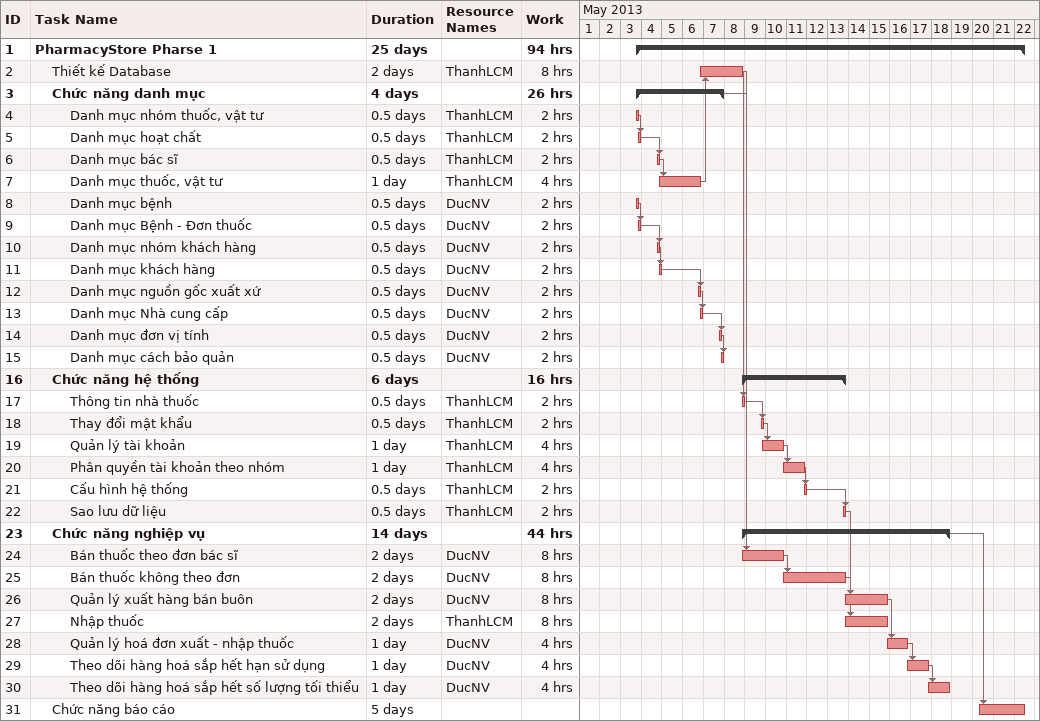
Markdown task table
| ID | Level | Task | Duration | Start | Finish | Predecessors | Resources | Work (h) |
|---|---|---|---|---|---|---|---|---|
| 1 | 1 | **PharmacyStore Pharse 1** | 25d | 2013-05-03 | 2013-05-22 |  |  | 94 |
| 2 | 2 | Thiết kế Database | 2d | 2013-05-06 | 2013-05-08 | 7 | ThanhLCM | 8 |
| 3 | 2 | **Chức năng danh mục** | 4d | 2013-05-03 | 2013-05-07 |  |  | 26 |
| 4 | 3 | Danh mục nhóm thuốc, vật tư | 0.5d | 2013-05-03 | 2013-05-03 |  | ThanhLCM | 2 |
| 5 | 3 | Danh mục hoạt chất | 0.5d | 2013-05-03 | 2013-05-03 | 4 | ThanhLCM | 2 |
| 6 | 3 | Danh mục bác sĩ | 0.5d | 2013-05-04 | 2013-05-04 | 5 | ThanhLCM | 2 |
| 7 | 3 | Danh mục thuốc, vật tư | 1d | 2013-05-04 | 2013-05-06 | 6 | ThanhLCM | 4 |
| 8 | 3 | Danh mục bệnh | 0.5d | 2013-05-03 | 2013-05-03 |  | DucNV | 2 |
| 9 | 3 | Danh mục Bệnh - Đơn thuốc | 0.5d | 2013-05-03 | 2013-05-03 | 8 | DucNV | 2 |
| 10 | 3 | Danh mục nhóm khách hàng | 0.5d | 2013-05-04 | 2013-05-04 | 9 | DucNV | 2 |
| 11 | 3 | Danh mục khách hàng | 0.5d | 2013-05-04 | 2013-05-04 | 10 | DucNV | 2 |
| 12 | 3 | Danh mục nguồn gốc xuất xứ | 0.5d | 2013-05-06 | 2013-05-06 | 11 | DucNV | 2 |
| 13 | 3 | Danh mục Nhà cung cấp | 0.5d | 2013-05-06 | 2013-05-06 | 12 | DucNV | 2 |
| 14 | 3 | Danh mục đơn vị tính | 0.5d | 2013-05-07 | 2013-05-07 | 13 | DucNV | 2 |
| 15 | 3 | Danh mục cách bảo quản | 0.5d | 2013-05-07 | 2013-05-07 | 14 | DucNV | 2 |
| 16 | 2 | **Chức năng hệ thống** | 6d | 2013-05-08 | 2013-05-13 |  |  | 16 |
| 17 | 3 | Thông tin nhà thuốc | 0.5d | 2013-05-08 | 2013-05-08 | 3, 2 | ThanhLCM | 2 |
| 18 | 3 | Thay đổi mật khẩu | 0.5d | 2013-05-09 | 2013-05-09 | 17 | ThanhLCM | 2 |
| 19 | 3 | Quản lý tài khoản | 1d | 2013-05-09 | 2013-05-10 | 18 | ThanhLCM | 4 |
| 20 | 3 | Phân quyền tài khoản theo nhóm | 1d | 2013-05-10 | 2013-05-11 | 19 | ThanhLCM | 4 |
| 21 | 3 | Cấu hình hệ thống | 0.5d | 2013-05-11 | 2013-05-11 | 20 | ThanhLCM | 2 |
| 22 | 3 | Sao lưu dữ liệu | 0.5d | 2013-05-13 | 2013-05-13 | 21 | ThanhLCM | 2 |
| 23 | 2 | **Chức năng nghiệp vụ** | 14d | 2013-05-08 | 2013-05-18 |  |  | 44 |
| 24 | 3 | Bán thuốc theo đơn bác sĩ | 2d | 2013-05-08 | 2013-05-10 | 3, 2 | DucNV | 8 |
| 25 | 3 | Bán thuốc không theo đơn | 2d | 2013-05-10 | 2013-05-13 | 24 | DucNV | 8 |
| 26 | 3 | Quản lý xuất hàng bán buôn | 2d | 2013-05-13 | 2013-05-15 | 25 | DucNV | 8 |
| 27 | 3 | Nhập thuốc | 2d | 2013-05-13 | 2013-05-15 | 22 | ThanhLCM | 8 |
| 28 | 3 | Quản lý hoá đơn xuất - nhập thuốc | 1d | 2013-05-15 | 2013-05-16 | 26 | DucNV | 4 |
| 29 | 3 | Theo dõi hàng hoá sắp hết hạn sử dụng | 1d | 2013-05-16 | 2013-05-17 | 28 | DucNV | 4 |
| 30 | 3 | Theo dõi hàng hoá sắp hết số lượng tối thiểu | 1d | 2013-05-17 | 2013-05-18 | 29 | DucNV | 4 |
| 31 | 2 | Chức năng báo cáo | 5d | 2013-05-20 | 2013-05-22 | 23 |  |  |
